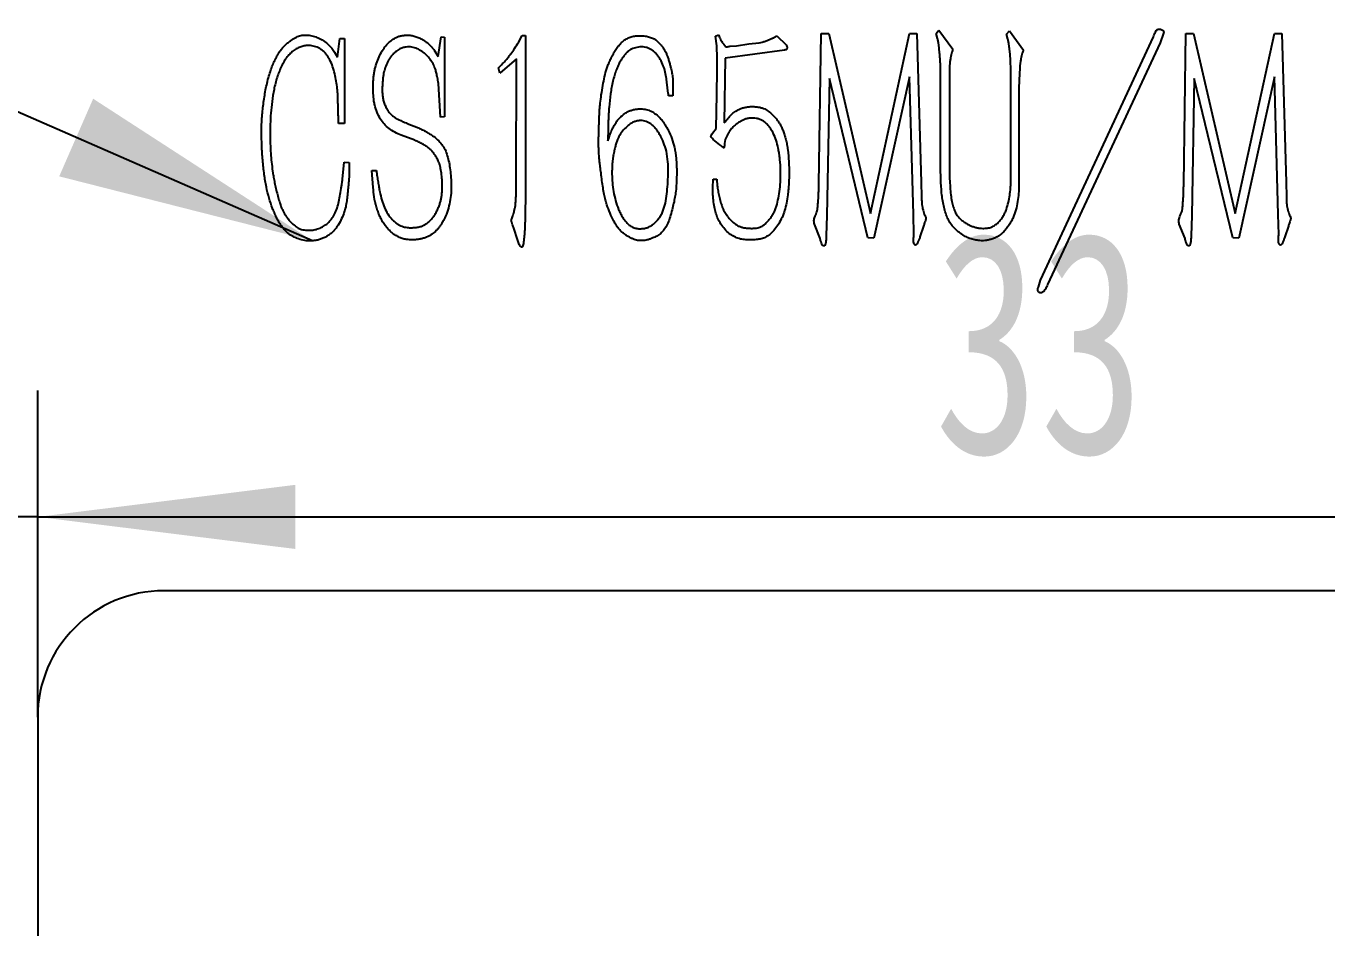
# Model space of a CAD drawing. Header units: millimetres. Extents: x 0 to 210, y 0 to 297.
# Drawn here: x 87.6 to 108.19, y 174.99 to 189.27 of the extents above; entities that cross this region are included whole.
import ezdxf

# ---------------------------------------------------------------- set-up
doc = ezdxf.new("R2010")
doc.units = ezdxf.units.MM
doc.layers.add('根据设置的颜色创建', color=7, linetype='Continuous', lineweight=25)
doc.styles.add('SLDTEXTSTYLE5', font='TXT', dxfattribs={"width": 0.7})
doc.dimstyles.new('SLDDIMSTYLE0', dxfattribs={"dimtxt": 3.5, "dimasz": 4.08, "dimexe": 0, "dimexo": 0.0625, "dimgap": 0.875, "dimtad": 2, "dimrnd": 1e-09, "dimzin": 12, "dimdsep": 46, "dimtxsty": 'SLDTEXTSTYLE5', "dimsah": 1, "dimcen": 0.09, "dimadec": 0, "dimazin": 3, "dimtfac": 1, "dimtofl": 0, "dimtmove": 0, "dimatfit": 3, "dimfxl": 0, "dimfrac": 2, "dimtolj": 1, "dimtzin": 12, "dimarcsym": 0})
doc.dimstyles.new('SLDDIMSTYLE1', dxfattribs={"dimtxt": 3.5, "dimasz": 4.08, "dimexe": 0, "dimexo": 0.0625, "dimgap": 0.875, "dimtad": 2, "dimrnd": 1e-09, "dimzin": 12, "dimdsep": 46, "dimtxsty": 'SLDTEXTSTYLE5', "dimsah": 1, "dimcen": 0.09, "dimadec": 0, "dimazin": 3, "dimtfac": 1, "dimtmove": 0, "dimatfit": 0, "dimfxl": 0, "dimfrac": 2, "dimtolj": 1, "dimtzin": 12, "dimarcsym": 0})
doc.dimstyles.new('SLDDIMSTYLE4', dxfattribs={"dimtxt": 0.18, "dimasz": 4.08, "dimexe": 0, "dimexo": 0.0625, "dimgap": 0, "dimtad": 0, "dimtih": 1, "dimtoh": 1, "dimdec": 0, "dimrnd": 1e-09, "dimzin": 0, "dimdsep": 46, "dimtxsty": 'Standard', "dimsah": 1, "dimcen": 0.09, "dimadec": 0, "dimazin": 0, "dimtfac": 4.08, "dimtdec": 0, "dimtofl": 0, "dimtmove": 0, "dimatfit": 3, "dimfxl": 0, "dimfrac": 2, "dimtolj": 1, "dimtzin": 0, "dimarcsym": 0})

# ---------------------------------------------------------------- blocks, each defined once
blk = doc.blocks.new('_D_3')
at = {"layer": '根据设置的颜色创建'}
for p, q in [((87.785, 178.327), (87.785, 183.496)), ((120.785, 178.327), (120.785, 183.496)), ((87.785, 181.496), (120.785, 181.496))]:
    blk.add_line(p, q, dxfattribs=at)
for points in [[(87.785, 181.496), (91.865, 180.988), (91.865, 182.004)], [(120.785, 181.496), (116.705, 182.004), (116.705, 180.988)]]:
    blk.add_solid(points, dxfattribs=at)
at = {"layer": '根据设置的颜色创建', "insert": (101.977, 186.008), "char_height": 3.5, "attachment_point": 1, "style": 'SLDTEXTSTYLE5'}
blk.add_mtext('33', dxfattribs=at)
blk = doc.blocks.new('_D_4')
at = {"layer": '根据设置的颜色创建'}
for p, q in [((87.785, 178.327), (87.785, 183.496)), ((79.785, 181.496), (73.435, 181.496)), ((87.785, 181.496), (79.785, 181.496)), ((87.785, 181.496), (94.135, 181.496))]:
    blk.add_line(p, q, dxfattribs=at)
for points in [[(79.785, 181.496), (75.705, 182.004), (75.705, 180.988)], [(87.785, 181.496), (91.865, 180.988), (91.865, 182.004)]]:
    blk.add_solid(points, dxfattribs=at)
at = {"layer": '根据设置的颜色创建', "insert": (84.49, 186.008), "char_height": 3.5, "attachment_point": 1, "style": 'SLDTEXTSTYLE5'}
blk.add_mtext('8', dxfattribs=at)

msp = doc.modelspace()

# ---------------------------------------------------------------- linework, layer by layer
at = {"color": 7, "linetype": 'Continuous', "lineweight": 25}
for p, q in [((92.5304571, 188.7737475), (92.5662551, 189.0705726)), ((92.5662551, 189.0705726), (92.6415801, 189.0705726)), ((92.6415801, 189.0705726), (92.6415801, 187.7266561)), ((94.1227222, 188.7886634), (94.173436, 189.0959295)), ((94.173436, 189.0959295), (94.2234041, 189.090709)), ((94.2234041, 189.090709), (94.2234041, 187.8325585)), ((95.3935511, 189.0101635), (95.4539602, 189.1212864)), ((95.4539602, 189.1212864), (95.5091488, 189.1212864)), ((95.5091488, 189.1212864), (95.5039282, 186.4476235)), ((98.5124516, 189.1108453), (98.5631654, 189.1309817)), ((98.532588, 188.9549749), (98.5124516, 189.1108453)), ((99.3029907, 189.0302998), (99.3783156, 189.0608773)), ((99.4387247, 189.0854884), (99.484218, 189.1160659)), ((99.484218, 189.1160659), (99.6303932, 188.9698907)), ((100.1502099, 186.7653307), (100.1852621, 189.1511181)), ((100.1852621, 189.1511181), (100.3060804, 189.1511181)), ((100.3060804, 189.1511181), (100.9653602, 186.3021942)), ((100.9653602, 186.3021942), (101.585113, 189.1511181)), ((101.585113, 189.1511181), (101.7007107, 189.1511181)), ((101.7007107, 189.1511181), (101.7708151, 186.7899419)), ((102.0087226, 189.1511181), (102.0489954, 189.2018319)), ((102.028859, 189.0705726), (102.0087226, 189.1511181)), ((102.0489954, 189.2018319), (102.2704955, 188.9042611)), ((103.1214437, 189.1414228), (103.166937, 189.1913908)), ((103.1415801, 189.0608773), (103.1214437, 189.1414228)), ((103.166937, 189.1913908), (103.3884371, 188.8893452)), ((103.6599052, 185.2446617), (105.4468219, 189.0959295)), ((105.6026924, 189.1563386), (105.5527243, 189.0049429)), ((105.9256201, 186.7653307), (105.9606723, 189.1511181)), ((105.9606723, 189.1511181), (106.0814906, 189.1511181)), ((106.0814906, 189.1511181), (106.7407703, 186.3021942)), ((106.7407703, 186.3021942), (107.3605232, 189.1511181)), ((107.3605232, 189.1511181), (107.4761209, 189.1511181)), ((107.4761209, 189.1511181), (107.5462253, 186.7899419)), ((92.4857096, 188.854293), (92.5304571, 188.7737475)), ((94.0623131, 188.8841247), (94.1227222, 188.7886634)), ((98.6481856, 188.9803318), (98.6787631, 188.9400591)), ((99.6050363, 188.8893452), (98.668322, 188.7588317)), ((98.7391722, 188.9497544), (98.8450746, 188.9549749)), ((98.8450746, 188.9549749), (99.0412178, 188.9848066)), ((99.0412178, 188.9848066), (99.2075294, 189.0049429)), ((105.5527243, 189.0049429), (103.7702824, 185.1745572)), ((95.3629736, 188.7483906), (95.1012008, 188.52167)), ((95.3584989, 186.775026), (95.3629736, 188.7483906)), ((98.668322, 188.7588317), (98.6534062, 187.7363514)), ((95.1012008, 188.52167), (95.0810644, 188.607436)), ((98.532588, 188.1845722), (98.5378085, 188.5723838)), ((100.3165215, 188.4366497), (100.2762487, 186.2619214)), ((100.9250874, 185.9143825), (100.3165215, 188.4366497)), ((101.585113, 188.4664814), (101.0212945, 185.909162)), ((101.6455221, 186.2865325), (101.585113, 188.4664814)), ((102.0743523, 187.1277855), (102.0743523, 188.557468)), ((102.2153069, 188.4918383), (102.2153069, 187.1173444)), ((103.1870734, 187.2530785), (103.1870734, 188.5470269)), ((103.328028, 188.52167), (103.3175869, 188.285254)), ((106.0919317, 188.4366497), (106.0516589, 186.2619214)), ((106.7004976, 185.9143825), (106.0919317, 188.4366497)), ((107.3605232, 188.4664814), (106.7967047, 185.909162)), ((107.4209323, 186.2865325), (107.3605232, 188.4664814)), ((94.1629949, 187.827338), (94.1279427, 188.360579)), ((97.8412391, 188.3255268), (97.8412391, 188.1644358)), ((103.3175869, 188.285254), (103.3175869, 187.0875127)), ((97.8412391, 188.1644358), (97.7711347, 188.1644358)), ((98.5228927, 187.6461106), (98.532588, 188.1845722)), ((94.2234041, 187.8325585), (94.1629949, 187.827338)), ((92.6415801, 187.7266561), (92.5461187, 187.7266561)), ((93.6349745, 187.7266561), (93.8109813, 187.6558059)), ((96.8142841, 187.6461106), (96.8098093, 187.4499674)), ((98.4669583, 187.5707857), (98.5228927, 187.6461106)), ((93.7557927, 187.4596627), (93.5387674, 187.5402082)), ((98.5833018, 187.3895583), (98.4773994, 187.4745786)), ((98.668322, 187.4745786), (98.6586267, 187.4096947)), ((98.70412, 187.5454288), (98.668322, 187.4745786)), ((92.6110026, 186.8458762), (92.6363595, 187.1121238)), ((92.6363595, 187.1121238), (92.716905, 187.1076491)), ((93.0756308, 186.9816103), (93.146481, 186.9816103)), ((93.0957672, 186.7146169), (93.0756308, 186.9816103)), ((98.4721788, 186.7049216), (98.4773994, 186.8458762)), ((98.4773994, 186.8458762), (98.532588, 186.8458762)), ((101.7708151, 186.7899419), (101.7760356, 186.5684418)), ((107.5462253, 186.7899419), (107.5514458, 186.5684418)), ((100.2762487, 186.2619214), (100.2658076, 185.9494347)), ((101.6552174, 185.9695711), (101.6455221, 186.2865325)), ((106.0516589, 186.2619214), (106.0412178, 185.9494347)), ((107.4306276, 185.9695711), (107.4209323, 186.2865325)), ((95.3786353, 185.8890256), (95.3227009, 186.070253)), ((100.1703463, 185.9039414), (100.0793597, 186.1306621)), ((101.8066131, 186.1008304), (101.7506787, 185.9292984)), ((105.9457565, 185.9039414), (105.8547699, 186.1306621)), ((107.5820233, 186.1008304), (107.5260889, 185.9292984)), ((95.4032464, 185.8233959), (95.3786353, 185.8890256)), ((101.0212945, 185.909162), (100.9250874, 185.9143825)), ((106.7967047, 185.909162), (106.7004976, 185.9143825)), ((103.6241072, 185.1342845), (103.6599052, 185.2446617)), ((118.7850386, 180.3270031), (89.7850386, 180.3270031)), ((87.7850386, 178.3270031), (87.7850386, 170.3270031))]:
    msp.add_line(p, q, dxfattribs=at)
msp.add_arc((89.7850386, 178.3270031), 2, 90, 180, dxfattribs=at)
for points, knots in [([(91.3580727, 188.0339223), (91.368151, 188.1084925), (91.3882083, 188.2568982), (91.4329638, 188.4369403), (91.4755653, 188.5724239), (91.5086672, 188.6627678), (91.5438165, 188.7413699), (91.5798516, 188.809892), (91.6185414, 188.869571), (91.6592191, 188.9231729), (91.7046415, 188.9692222), (91.7508677, 189.0100842), (91.7972864, 189.0434286), (91.839949, 189.071094), (91.8775243, 189.0934439), (91.9241795, 189.1129496), (91.9856134, 189.1279677), (92.0361494, 189.1265239), (92.0628458, 189.1257612)], [0, 0, 0, 0, 0.1591662222, 0.3167637838, 0.3918100117, 0.4597328319, 0.5202593353, 0.5739254547, 0.6233992555, 0.6706522276, 0.7160467241, 0.7600477533, 0.801089923, 0.8368441164, 0.8677119005, 0.8934120258, 0.943693355, 1, 1, 1, 1]), ([(92.0628458, 189.1257612), (92.0901446, 189.1210865), (92.1460952, 189.1115056), (92.2279141, 189.0814894), (92.3087166, 189.040046), (92.3786567, 188.9815384), (92.4405192, 188.9210895), (92.4714089, 188.8754312), (92.4857096, 188.854293)], [0, 0, 0, 0, 0.1598563205, 0.3276351841, 0.5019209317, 0.6819806401, 0.8527688193, 1, 1, 1, 1]), ([(93.0957672, 188.3203062), (93.0959797, 188.3454237), (93.0963906, 188.3939779), (93.1016124, 188.4642201), (93.1104852, 188.5289579), (93.1263832, 188.6079914), (93.1548319, 188.7008058), (93.1990242, 188.8047101), (93.250235, 188.8975189), (93.3091079, 188.9753459), (93.3763223, 189.0361957), (93.4375166, 189.0783206), (93.4931065, 189.1033397), (93.5407739, 189.1168672), (93.5937557, 189.1237552), (93.6307313, 189.1250765), (93.6498903, 189.1257612)], [0, 0, 0, 0, 0.0693688883, 0.134096107, 0.1944034084, 0.2497530309, 0.3566336809, 0.461858097, 0.5611715148, 0.6488013735, 0.7299611586, 0.8107132201, 0.8528256108, 0.8978179605, 0.9470538776, 1, 1, 1, 1]), ([(93.6498903, 189.1257612), (93.6713645, 189.1233183), (93.7140737, 189.1184598), (93.776718, 189.1014816), (93.8373191, 189.0771039), (93.893915, 189.0440106), (93.9459657, 189.0071621), (93.9928002, 188.9689151), (94.0310789, 188.9275325), (94.0521441, 188.898257), (94.0623131, 188.8841247)], [0, 0, 0, 0, 0.1312445069, 0.2610274383, 0.3932258326, 0.5272690446, 0.6585222544, 0.7808288275, 0.8941980913, 1, 1, 1, 1]), ([(96.6688547, 187.666247), (96.6697521, 187.7017999), (96.6714405, 187.7686914), (96.6752617, 187.8626615), (96.6792088, 187.9437751), (96.6876545, 188.0368269), (96.7015691, 188.150842), (96.72351, 188.2903646), (96.7492523, 188.4303296), (96.7773154, 188.5428767), (96.8043195, 188.6290158), (96.8297015, 188.6949068), (96.861603, 188.7623783), (96.8962599, 188.8318241), (96.9358369, 188.8977973), (96.9794186, 188.9571199), (97.0264596, 189.0072059), (97.0768142, 189.0496055), (97.1336529, 189.081638), (97.1970838, 189.1042738), (97.2680318, 189.116001), (97.3174061, 189.1160437), (97.3430503, 189.1160659)], [0, 0, 0, 0, 0.06058142616, 0.11398198934, 0.16021126493, 0.19889663796, 0.27311699125, 0.35583026258, 0.43946635995, 0.51547141251, 0.55323962334, 0.59319071232, 0.63563395815, 0.68033073575, 0.72535930098, 0.7665219732, 0.80546838565, 0.84217710333, 0.87821030908, 0.91598326794, 0.95636299062, 1, 1, 1, 1]), ([(97.3430503, 189.1160659), (97.3690415, 189.1139142), (97.4181577, 189.1098482), (97.4858576, 189.0914138), (97.5440117, 189.0669356), (97.5900497, 189.0322371), (97.6261791, 188.9939738), (97.6595646, 188.9592182), (97.6858252, 188.924), (97.7086656, 188.8894539), (97.7275545, 188.8510979), (97.7464748, 188.8077232), (97.7639757, 188.7566783), (97.7809884, 188.7008546), (97.7968691, 188.6446461), (97.8103945, 188.592449), (97.8208654, 188.5464381), (97.8314636, 188.4909359), (97.8402482, 188.4180305), (97.8408899, 188.3581264), (97.8412391, 188.3255268)], [0, 0, 0, 0, 0.0754470427, 0.1425739619, 0.2025760302, 0.2572045905, 0.3081637136, 0.3550903982, 0.3967461697, 0.435327308, 0.4749707547, 0.5204872654, 0.5724555781, 0.6312686764, 0.6896741454, 0.7417622469, 0.7875688014, 0.8264382881, 0.905548121, 1, 1, 1, 1]), ([(98.5631654, 189.1309817), (98.570552, 189.1123273), (98.5829713, 189.080963), (98.600411, 189.0390749), (98.6223972, 189.0075855), (98.6392271, 188.9897993), (98.6481856, 188.9803318)], [0, 0, 0, 0, 0.34482037, 0.5797578424, 0.7763067281, 1, 1, 1, 1]), ([(99.3783156, 189.0608773), (99.3860662, 189.0637536), (99.3996645, 189.0687999), (99.4170137, 189.0767354), (99.4295067, 189.0818091), (99.4362381, 189.0844959), (99.4387247, 189.0854884)], [0, 0, 0, 0, 0.3800052952, 0.666709348, 0.8768774777, 1, 1, 1, 1]), ([(102.0743523, 188.557468), (102.0742751, 188.5957642), (102.0741296, 188.6679362), (102.0675274, 188.7708755), (102.0591758, 188.8640813), (102.0513625, 188.9364427), (102.0438758, 188.9887615), (102.0400608, 189.0215128), (102.0346682, 189.0480872), (102.0306538, 189.0636256), (102.028859, 189.0705726)], [0, 0, 0, 0, 0.2225947378, 0.4194951099, 0.5994159073, 0.7666838434, 0.8425172659, 0.9066989348, 0.9582861715, 1, 1, 1, 1]), ([(103.1870734, 188.5470269), (103.1867784, 188.585812), (103.1862355, 188.6571876), (103.1825677, 188.7579274), (103.1760298, 188.8493147), (103.1663668, 188.9215136), (103.1581948, 188.9758456), (103.1536091, 189.0103602), (103.147436, 189.0378517), (103.1433484, 189.0539243), (103.1415801, 189.0608773)], [0, 0, 0, 0, 0.2250534744, 0.4141627535, 0.5848759096, 0.7564644613, 0.8366386159, 0.9037589927, 0.9583660194, 1, 1, 1, 1]), ([(105.4468219, 189.0959295), (105.4515483, 189.1104316), (105.4600683, 189.1365739), (105.4747065, 189.170545), (105.489436, 189.1951462), (105.5048309, 189.2120864), (105.522462, 189.2196855), (105.5408949, 189.2223249), (105.5604529, 189.217952), (105.5796527, 189.2090085), (105.5962651, 189.1986194), (105.6085481, 189.1858293), (105.6100434, 189.1696751), (105.6052041, 189.1608954), (105.6026924, 189.1563386)], [0, 0, 0, 0, 0.1661828974, 0.2995710909, 0.4017865336, 0.478400247, 0.5438590324, 0.6066869488, 0.6784036869, 0.758436603, 0.8365675669, 0.8924089266, 0.9441586403, 1, 1, 1, 1]), ([(92.1031185, 188.9601954), (92.080693, 188.9607937), (92.0359362, 188.9619877), (91.9693943, 188.9485317), (91.9052933, 188.9234176), (91.843794, 188.8870271), (91.785209, 188.840261), (91.7332497, 188.780434), (91.6838424, 188.7117522), (91.6428655, 188.6313289), (91.6065538, 188.5448958), (91.5727762, 188.4549679), (91.5465784, 188.3612418), (91.5182406, 188.2338983), (91.4930441, 188.0759221), (91.4749412, 187.8920288), (91.4654789, 187.7203063), (91.4621489, 187.5600964), (91.4654381, 187.4061279), (91.4709031, 187.3045254), (91.4736704, 187.2530785)], [0, 0, 0, 0, 0.0335052874, 0.0668696563, 0.1008125638, 0.1361829504, 0.1735072677, 0.2125216102, 0.2544547836, 0.299914481, 0.3472790994, 0.3948582728, 0.4436396965, 0.4928594676, 0.5901663112, 0.6829541828, 0.7694535162, 0.8476418746, 0.9228527305, 1, 1, 1, 1]), ([(92.5461187, 187.7266561), (92.5459881, 187.751021), (92.5457149, 187.8019973), (92.5427985, 187.8835126), (92.5409369, 187.9765053), (92.5377686, 188.0814086), (92.5347913, 188.1937288), (92.5238013, 188.3087399), (92.5070002, 188.4249765), (92.4813605, 188.5415693), (92.4476438, 188.6540027), (92.4078061, 188.7395791), (92.3706094, 188.7996663), (92.3401393, 188.8387275), (92.3061758, 188.8720094), (92.2575732, 188.9082208), (92.1911927, 188.9447029), (92.1324504, 188.9550359), (92.1031185, 188.9601954)], [0, 0, 0, 0, 0.051404571, 0.1075491026, 0.1720829124, 0.2476413613, 0.3290011648, 0.4090640091, 0.4912531007, 0.5766466669, 0.6607531415, 0.738417696, 0.7749455302, 0.8096781749, 0.8426889313, 0.8748939629, 0.9375305439, 1, 1, 1, 1]), ([(93.6648061, 188.9400591), (93.6478429, 188.939332), (93.6130153, 188.9378391), (93.5692971, 188.9275571), (93.5320387, 188.9139207), (93.5012258, 188.896377), (93.4673343, 188.8728805), (93.4319301, 188.8437118), (93.3963307, 188.8103818), (93.3647573, 188.7716474), (93.3370402, 188.7292315), (93.3073185, 188.6680914), (93.2777223, 188.5901647), (93.2581572, 188.5094533), (93.2496052, 188.4419832), (93.2443522, 188.3850196), (93.240979, 188.3210855), (93.2380196, 188.2519546), (93.2405629, 188.1807329), (93.2508254, 188.1110846), (93.2693018, 188.0448188), (93.2879025, 188.003639), (93.2971309, 187.9832084)], [0, 0, 0, 0, 0.0432019053, 0.0886985722, 0.1137642988, 0.144104968, 0.1787282337, 0.2188063594, 0.2609308112, 0.3027923561, 0.3458499831, 0.3897707408, 0.4757950391, 0.5578618082, 0.6006950779, 0.6490533854, 0.703636001, 0.7638591097, 0.8253716705, 0.8849614867, 0.9429256954, 1, 1, 1, 1]), ([(94.1279427, 188.360579), (94.1233276, 188.3902312), (94.1147964, 188.4450442), (94.0980735, 188.5192733), (94.0825629, 188.5800176), (94.0585285, 188.6415765), (94.0228628, 188.7072987), (93.9703274, 188.7777424), (93.9072944, 188.8411979), (93.8325446, 188.8911143), (93.7515265, 188.9292646), (93.6932779, 188.9365151), (93.6648061, 188.9400591)], [0, 0, 0, 0, 0.1116474761, 0.2063838624, 0.2831507158, 0.3446633667, 0.4518832044, 0.5603216916, 0.6708904972, 0.782779241, 0.8938231816, 1, 1, 1, 1]), ([(95.0810644, 188.607436), (95.1023428, 188.6294231), (95.1422302, 188.6706389), (95.1955373, 188.7299822), (95.2393805, 188.7814828), (95.2850462, 188.8416893), (95.3361741, 188.9166161), (95.3739305, 188.978174), (95.3935511, 189.0101635)], [0, 0, 0, 0, 0.1795309137, 0.3365381032, 0.4680308961, 0.5762760266, 0.7798061165, 1, 1, 1, 1]), ([(97.7711347, 188.1644358), (97.7663431, 188.1944758), (97.7568628, 188.2539117), (97.748131, 188.3447353), (97.7374822, 188.4391097), (97.7192495, 188.5389661), (97.6905626, 188.6427828), (97.6502121, 188.7253157), (97.6120404, 188.7871575), (97.5794987, 188.8285129), (97.5421652, 188.8631543), (97.5022619, 188.8923174), (97.4592914, 188.9148645), (97.4142407, 188.9311341), (97.3664294, 188.9384129), (97.3177659, 188.9379544), (97.2703843, 188.9324361), (97.226373, 188.9209606), (97.1866887, 188.9054261), (97.1498516, 188.884856), (97.1160503, 188.8551103), (97.0807934, 188.8178338), (97.0454251, 188.7692433), (97.0084047, 188.7118509), (96.9725251, 188.6448156), (96.9408698, 188.5685073), (96.912602, 188.4839922), (96.8797736, 188.3590943), (96.849333, 188.1913911), (96.8310767, 188.019812), (96.8224448, 187.8850559), (96.8181608, 187.7947902), (96.8146482, 187.7164908), (96.8143986, 187.6682389), (96.8142841, 187.6461106)], [0, 0, 0, 0, 0.0366443306, 0.0725027817, 0.109917687, 0.1510444103, 0.1947427008, 0.2392255322, 0.2611663745, 0.2822649457, 0.3023972495, 0.3223504766, 0.3416452708, 0.3606872838, 0.3797951537, 0.3995654131, 0.4191830393, 0.4371285226, 0.454205465, 0.4704420364, 0.4876628698, 0.5082185937, 0.5321825445, 0.5599357586, 0.5904897958, 0.6236478967, 0.6593596612, 0.6977966449, 0.7791666314, 0.8644461895, 0.9055729128, 0.941862922, 0.973338422, 1, 1, 1, 1]), ([(98.5378085, 188.5723838), (98.5378091, 188.5868024), (98.5378103, 188.6178771), (98.5377994, 188.6675964), (98.5378489, 188.7235317), (98.5376429, 188.7826939), (98.5383562, 188.8396438), (98.5363322, 188.8880991), (98.5354119, 188.9254445), (98.5334195, 188.9462794), (98.532588, 188.9549749)], [0, 0, 0, 0, 0.1130164931, 0.2435700282, 0.3897120451, 0.5514425438, 0.7073273618, 0.8359913704, 0.9315503214, 1, 1, 1, 1]), ([(98.6787631, 188.9400591), (98.6904896, 188.9412956), (98.7108074, 188.9434382), (98.7307427, 188.9478773), (98.7391722, 188.9497544)], [0, 0, 0, 0, 0.577156903, 1, 1, 1, 1]), ([(99.2075294, 189.0049429), (99.223066, 189.0074547), (99.2557186, 189.0127337), (99.2867333, 189.0242586), (99.3029907, 189.0302998)], [0, 0, 0, 0, 0.4758157777, 1, 1, 1, 1]), ([(99.6303932, 188.9698907), (99.6358711, 188.9625728), (99.6454614, 188.9497615), (99.6490124, 188.9278202), (99.6443297, 188.9118766), (99.6389882, 188.8978448), (99.6238976, 188.8893915), (99.6121004, 188.8893626), (99.6050363, 188.8893452)], [0, 0, 0, 0, 0.2421407192, 0.42391408, 0.5676763954, 0.686808027, 0.812462253, 1, 1, 1, 1]), ([(102.2704955, 188.9042611), (102.266162, 188.8873193), (102.2581812, 188.8561187), (102.2443, 188.8106886), (102.2342972, 188.7612343), (102.2255261, 188.7133092), (102.2198187, 188.6639701), (102.2170957, 188.6151778), (102.2158823, 188.5567287), (102.2155075, 188.5144611), (102.2153069, 188.4918383)], [0, 0, 0, 0, 0.1254680343, 0.231067631, 0.3405719673, 0.4871926401, 0.5805596671, 0.6967185387, 0.8376748318, 1, 1, 1, 1]), ([(103.3884371, 188.8893452), (103.3823262, 188.8724944), (103.3711749, 188.841744), (103.3567216, 188.7951621), (103.346784, 188.7428592), (103.3365263, 188.6793284), (103.3289869, 188.6033737), (103.328355, 188.5495312), (103.328028, 188.52167)], [0, 0, 0, 0, 0.1434949242, 0.2618573294, 0.3898632657, 0.5691435947, 0.777049407, 1, 1, 1, 1]), ([(93.5387674, 187.5402082), (93.5049964, 187.5549708), (93.4380763, 187.584224), (93.346736, 187.6433883), (93.2671452, 187.7150098), (93.2030529, 187.8019479), (93.1538353, 187.9031711), (93.1237662, 187.9980042), (93.1070181, 188.0832045), (93.0995665, 188.1558276), (93.0946713, 188.2357175), (93.0953902, 188.2912123), (93.0957672, 188.3203062)], [0, 0, 0, 0, 0.1141640751, 0.2262259852, 0.3359181592, 0.4444772656, 0.558953336, 0.6835542724, 0.7519006772, 0.8279340868, 0.9097919025, 1, 1, 1, 1]), ([(92.1329502, 185.8688892), (92.1007854, 185.8674803), (92.0352704, 185.8646104), (91.9386257, 185.8866468), (91.8482277, 185.921562), (91.7793957, 185.9617176), (91.7302953, 186.0015495), (91.6952843, 186.0381913), (91.6599015, 186.079931), (91.6260228, 186.1286661), (91.5921395, 186.1831612), (91.5605736, 186.2442441), (91.5299941, 186.3110488), (91.4890564, 186.4096585), (91.4449182, 186.5462013), (91.4097093, 186.6919187), (91.3860296, 186.8179348), (91.3717766, 186.9208269), (91.3580522, 187.0296693), (91.343524, 187.1812555), (91.3315514, 187.3697253), (91.325431, 187.5924007), (91.3318805, 187.813038), (91.3492402, 187.9594359), (91.3580727, 188.0339223)], [0, 0, 0, 0, 0.03767633743, 0.07674100543, 0.11530349222, 0.15131756018, 0.16979165818, 0.18941222882, 0.21076493, 0.2340221523, 0.25906829094, 0.28611070009, 0.31473005355, 0.3453745792, 0.41150384243, 0.48304954351, 0.52137238538, 0.56209838696, 0.60506267264, 0.65025348109, 0.7409817499, 0.82687308675, 0.91191406256, 1, 1, 1, 1]), ([(93.2971309, 187.9832084), (93.3075794, 187.9642628), (93.3279555, 187.9273159), (93.3660636, 187.8781267), (93.4108179, 187.83826), (93.4736805, 187.7976427), (93.5490855, 187.7613414), (93.6085221, 187.7373386), (93.6349745, 187.7266561)], [0, 0, 0, 0, 0.1487164393, 0.2900198034, 0.4256619589, 0.558954778, 0.8037113353, 1, 1, 1, 1]), ([(96.8098093, 187.4499674), (96.8222588, 187.4850959), (96.8447613, 187.548591), (96.8793114, 187.6361942), (96.9184332, 187.7104778), (96.9640393, 187.7791674), (97.0230569, 187.8425645), (97.0833466, 187.888883), (97.1400372, 187.9208986), (97.1903804, 187.9392469), (97.2470633, 187.9519215), (97.2870518, 187.9558131), (97.3079981, 187.9578515)], [0, 0, 0, 0, 0.14637102039, 0.26456751966, 0.36936675062, 0.47550324458, 0.5874045908, 0.70787304065, 0.77253828726, 0.84234834393, 0.91742039625, 1, 1, 1, 1]), ([(97.3079981, 187.9578515), (97.3382594, 187.9566944), (97.3958079, 187.9544938), (97.4786569, 187.929725), (97.5561082, 187.8862616), (97.6157686, 187.8331177), (97.6639305, 187.7806709), (97.6994046, 187.7326448), (97.734021, 187.6783204), (97.7785164, 187.5969185), (97.826497, 187.4859044), (97.8611658, 187.3672788), (97.8791744, 187.2667697), (97.890917, 187.1857542), (97.8971354, 187.0992909), (97.9007589, 186.9784129), (97.898983, 186.8275417), (97.8907558, 186.7076287), (97.8867324, 186.6489873)], [0, 0, 0, 0, 0.0568217948, 0.1080593749, 0.1610619649, 0.2227891074, 0.2575761585, 0.2950166431, 0.3350030982, 0.3787785545, 0.4695439828, 0.5621157701, 0.610673513, 0.6617033449, 0.716155201, 0.7737503774, 0.8893563997, 1, 1, 1, 1]), ([(98.6534062, 187.7363514), (98.672468, 187.7595289), (98.7076301, 187.8022828), (98.7598891, 187.8635213), (98.8206208, 187.9155442), (98.8829659, 187.9491346), (98.9414228, 187.9729619), (98.9932166, 187.9850912), (99.0504323, 187.9927204), (99.0904121, 187.9933305), (99.1113222, 187.9936495)], [0, 0, 0, 0, 0.16367972, 0.3019289019, 0.4385332365, 0.5969349756, 0.685799532, 0.782136193, 0.8860532393, 1, 1, 1, 1]), ([(99.1113222, 187.8124222), (99.0933871, 187.8118732), (99.0585229, 187.8108061), (99.0077454, 187.8017915), (98.9607059, 187.7860151), (98.9043889, 187.7583362), (98.842683, 187.7175014), (98.7827116, 187.6615657), (98.7357434, 187.6048963), (98.7142322, 187.5644447), (98.70412, 187.5454288)], [0, 0, 0, 0, 0.105043488, 0.2041948336, 0.3009305288, 0.3947486726, 0.5713029974, 0.7321074423, 0.8740657068, 1, 1, 1, 1]), ([(99.1113222, 187.9936495), (99.1320012, 187.9923095), (99.1710885, 187.9897767), (99.2255875, 187.9801443), (99.2729096, 187.9665808), (99.3269133, 187.9387837), (99.3900113, 187.890654), (99.4494931, 187.8318226), (99.4957906, 187.7748161), (99.5299243, 187.7258331), (99.558303, 187.6698002), (99.5853773, 187.6094821), (99.6094969, 187.5433094), (99.6294107, 187.4707037), (99.645692, 187.3917118), (99.6624201, 187.2753931), (99.6772082, 187.1179505), (99.6792809, 186.9886121), (99.6803612, 186.9212012)], [0, 0, 0, 0, 0.0461161681, 0.0871685569, 0.1230705918, 0.1552586232, 0.2218119836, 0.2989365773, 0.3410468203, 0.385273103, 0.4315849394, 0.4806604065, 0.5325029543, 0.5882487615, 0.6481864336, 0.7120005624, 0.8498952255, 1, 1, 1, 1]), ([(99.5446272, 187.0017467), (99.5429543, 187.033841), (99.5397591, 187.0951406), (99.5302256, 187.1825945), (99.5204564, 187.2613321), (99.5035806, 187.3533963), (99.4762075, 187.4586884), (99.4370168, 187.5563703), (99.3990915, 187.6268953), (99.3680104, 187.6736829), (99.3324713, 187.7136496), (99.2937349, 187.7474587), (99.2516872, 187.7744119), (99.2074024, 187.7949662), (99.1602325, 187.8079983), (99.127807, 187.8109311), (99.1113222, 187.8124222)], [0, 0, 0, 0, 0.0959597373, 0.1832818026, 0.2626646949, 0.3328564313, 0.4627020059, 0.5869239408, 0.6460593215, 0.7016586842, 0.754252071, 0.8053085037, 0.854735667, 0.9029090181, 0.9506397961, 1, 1, 1, 1]), ([(93.8109813, 187.6558059), (93.8326961, 187.6457914), (93.8745066, 187.6265092), (93.9334346, 187.5958338), (93.986786, 187.5654999), (94.0481718, 187.5244144), (94.1158116, 187.4704533), (94.1826472, 187.3960332), (94.2369575, 187.3116942), (94.2710242, 187.213356), (94.2978556, 187.1066756), (94.3159725, 186.9907826), (94.3279338, 186.864257), (94.3327416, 186.7288904), (94.3306123, 186.5890057), (94.3127309, 186.4976887), (94.3039496, 186.4528441)], [0, 0, 0, 0, 0.05023182464, 0.09671818095, 0.13953923384, 0.17908491482, 0.25184588468, 0.32063707025, 0.38845581572, 0.46101593583, 0.53803314789, 0.61951807769, 0.70713918032, 0.80487499936, 0.90417659601, 1, 1, 1, 1]), ([(97.3937642, 185.8741098), (97.3686381, 185.8720034), (97.3185425, 185.8678037), (97.2552722, 185.8792969), (97.204534, 185.8970097), (97.1634171, 185.9181778), (97.117723, 185.9438212), (97.0701126, 185.9773072), (97.0217391, 186.0162566), (96.9784534, 186.064377), (96.9385656, 186.1180969), (96.8925766, 186.1993849), (96.8442086, 186.3072423), (96.7993344, 186.4192281), (96.7704478, 186.5183173), (96.7508619, 186.6070681), (96.7323404, 186.7100841), (96.7163398, 186.8223754), (96.7022232, 186.9333279), (96.6904232, 187.0328141), (96.6804428, 187.1155379), (96.6713623, 187.203462), (96.6650277, 187.3012007), (96.6629801, 187.4164055), (96.6649407, 187.5377442), (96.6674995, 187.6217515), (96.6688547, 187.666247)], [0, 0, 0, 0, 0.0353424998, 0.0704646544, 0.0893749581, 0.1107980772, 0.135388309, 0.1630306982, 0.1925778133, 0.2225195102, 0.2537796182, 0.2865238921, 0.3536324173, 0.4199308306, 0.4560009181, 0.4986670151, 0.5477043329, 0.6031855759, 0.6581776758, 0.7050166418, 0.7440932433, 0.7753709456, 0.8293307017, 0.881788936, 0.9373879445, 1, 1, 1, 1]), ([(97.3132187, 187.7721494), (97.2959347, 187.7694754), (97.2611317, 187.7640911), (97.2109893, 187.7457189), (97.1629272, 187.7190304), (97.1046965, 187.672814), (97.0409476, 187.6081496), (96.9916639, 187.5335337), (96.9626442, 187.4678469), (96.941855, 187.4116563), (96.923459, 187.3467407), (96.9063696, 187.2744021), (96.8923482, 187.1947411), (96.8818514, 187.1088797), (96.8760993, 187.0169898), (96.8751714, 186.953775), (96.8746932, 186.9212012)], [0, 0, 0, 0, 0.0502509555, 0.1011852845, 0.1527641561, 0.2078764149, 0.3146668152, 0.4129267658, 0.4632133838, 0.5211793106, 0.5852759297, 0.6573186139, 0.7350946515, 0.8180058709, 0.9062209105, 1, 1, 1, 1]), ([(97.7360825, 187.2888764), (97.7224174, 187.3348165), (97.695265, 187.4260988), (97.6434408, 187.5322887), (97.5953569, 187.6081276), (97.5598144, 187.65759), (97.5201169, 187.6957092), (97.4806281, 187.7264477), (97.4393596, 187.7479131), (97.3984272, 187.7645835), (97.3557397, 187.7717885), (97.3274047, 187.772029), (97.3132187, 187.7721494)], [0, 0, 0, 0, 0.2076888393, 0.4126750173, 0.50961351335, 0.59739770473, 0.67594537193, 0.74755322395, 0.81365470569, 0.87714463981, 0.93849185509, 1, 1, 1, 1]), ([(94.1883519, 186.8056035), (94.1857409, 186.8424652), (94.1808677, 186.9112647), (94.1650651, 187.0059561), (94.1457747, 187.0854929), (94.1200333, 187.1508691), (94.08876, 187.2049194), (94.0558927, 187.2535018), (94.0188475, 187.296822), (93.9766384, 187.3345592), (93.9302664, 187.3695422), (93.8780538, 187.4020737), (93.8195734, 187.4329763), (93.7775744, 187.4505491), (93.7557927, 187.4596627)], [0, 0, 0, 0, 0.1315406211, 0.24551059812, 0.34149972684, 0.42255422605, 0.49470582279, 0.56346962349, 0.63126907606, 0.6970795999, 0.76472278565, 0.83792601386, 0.91594493428, 1, 1, 1, 1]), ([(98.4773994, 187.4745786), (98.4683224, 187.4828343), (98.4542322, 187.4956496), (98.438752, 187.5199226), (98.4502702, 187.5455637), (98.4605061, 187.561034), (98.4669583, 187.5707857)], [0, 0, 0, 0, 0.3257790938, 0.5057075932, 0.688422248, 1, 1, 1, 1]), ([(98.6586267, 187.4096947), (98.6580536, 187.4007826), (98.6570475, 187.385137), (98.6536554, 187.3642945), (98.6515957, 187.3514472), (98.6498517, 187.3398146), (98.638345, 187.3412268), (98.6271821, 187.3516876), (98.6072552, 187.3677599), (98.5921501, 187.381506), (98.5833018, 187.3895583)], [0, 0, 0, 0, 0.1771701693, 0.3110340715, 0.405371972, 0.4581939109, 0.4974290622, 0.59673547, 0.7637731076, 1, 1, 1, 1]), ([(91.4736704, 187.2530785), (91.4776941, 187.2070701), (91.4859275, 187.112927), (91.4996307, 186.9935002), (91.5154749, 186.8924051), (91.5311848, 186.8090974), (91.5507671, 186.7188756), (91.5727387, 186.6252063), (91.5974676, 186.535592), (91.6206867, 186.4561245), (91.6440914, 186.3912249), (91.6748872, 186.3242343), (91.7184589, 186.2539289), (91.775062, 186.1781529), (91.8385343, 186.1154583), (91.9065831, 186.0677354), (91.9825056, 186.0399965), (92.0355228, 186.0368318), (92.0628458, 186.0352008)], [0, 0, 0, 0, 0.0947204142, 0.1938185358, 0.2464595858, 0.3045583531, 0.3676588527, 0.4357983345, 0.5018456027, 0.5582991422, 0.6055618225, 0.6432013526, 0.7093056658, 0.774773795, 0.8367876527, 0.8915133154, 0.9440901298, 1, 1, 1, 1]), ([(97.3482709, 186.0605577), (97.3665685, 186.0622921), (97.4032427, 186.0657684), (97.4565, 186.0849138), (97.5077041, 186.1135556), (97.5557583, 186.1526762), (97.5994131, 186.1988886), (97.6382672, 186.2501069), (97.6696672, 186.30642), (97.702485, 186.3892284), (97.7327592, 186.5027417), (97.7494112, 186.6491253), (97.7596626, 186.8022661), (97.7675677, 186.9600762), (97.7657774, 187.123642), (97.7461491, 187.232862), (97.7360825, 187.2888764)], [0, 0, 0, 0, 0.0387458311, 0.0776590162, 0.1186216475, 0.1623940456, 0.2081433308, 0.2528409082, 0.2980429335, 0.3440363612, 0.4409819081, 0.5454734484, 0.6551350971, 0.7656657743, 0.8798196712, 1, 1, 1, 1]), ([(102.7440731, 186.0650324), (102.768073, 186.0651849), (102.8145396, 186.06548), (102.8802323, 186.083833), (102.9399395, 186.1118982), (102.9891669, 186.1551382), (103.0312624, 186.2037053), (103.0679109, 186.2549846), (103.0969431, 186.3087072), (103.1263692, 186.3826647), (103.1519667, 186.4770453), (103.1723445, 186.5892377), (103.1843716, 186.6959385), (103.1872407, 186.7740089), (103.1870443, 186.8277285), (103.1870843, 186.8637753), (103.1870696, 186.9080255), (103.1870746, 186.9607282), (103.1870729, 187.0218831), (103.1870735, 187.0914903), (103.1870733, 187.1695498), (103.1870733, 187.2242412), (103.1870734, 187.2530785)], [0, 0, 0, 0, 0.0507916422, 0.0983384819, 0.1437070306, 0.1898443856, 0.236268264, 0.280246389, 0.3235109359, 0.3657006832, 0.4491637143, 0.5308262131, 0.60790392, 0.6771699303, 0.6967193781, 0.7220808238, 0.753782631, 0.7907680727, 0.8340938758, 0.8837600404, 0.9387098395, 1, 1, 1, 1]), ([(92.716905, 187.1076491), (92.7170054, 187.0827884), (92.7171881, 187.0375404), (92.7160776, 186.9758956), (92.71586, 186.926899), (92.7138622, 186.8868972), (92.7125655, 186.8493213), (92.7093005, 186.8073131), (92.7048767, 186.7573372), (92.6969088, 186.6835778), (92.6888871, 186.5951755), (92.6776615, 186.4962122), (92.6609496, 186.399517), (92.6295907, 186.2985893), (92.5864203, 186.1926378), (92.5376589, 186.1080971), (92.4911777, 186.0455487), (92.4504978, 186.0038764), (92.405358, 185.9658575), (92.3550488, 185.9337298), (92.3019587, 185.9067173), (92.2466456, 185.8875531), (92.1905651, 185.8731583), (92.1521787, 185.870314), (92.1329502, 185.8688892)], [0, 0, 0, 0, 0.0492071766, 0.0895600618, 0.122040526, 0.1461721188, 0.1688288043, 0.1964550298, 0.2295557725, 0.2681387178, 0.3432969417, 0.4052471942, 0.4652799497, 0.5372032706, 0.6139664662, 0.6913595161, 0.7296432055, 0.7679237324, 0.8063557659, 0.8462105414, 0.8858215545, 0.9239531479, 0.9619065255, 1, 1, 1, 1]), ([(93.146481, 186.9816103), (93.1505565, 186.9500171), (93.1583972, 186.8892363), (93.172174, 186.801559), (93.1854531, 186.7207376), (93.2024275, 186.6241486), (93.2289822, 186.5150408), (93.2708165, 186.3964669), (93.3254457, 186.2924087), (93.3838108, 186.2193109), (93.4340028, 186.1684557), (93.4740167, 186.1392587), (93.5129951, 186.1140367), (93.5658222, 186.0924641), (93.6316448, 186.0752275), (93.6845855, 186.0753931), (93.7102994, 186.0754735)], [0, 0, 0, 0, 0.0810464952, 0.1559219847, 0.2258003932, 0.2894464686, 0.4054237617, 0.511071608, 0.6087032443, 0.7028467545, 0.7480221304, 0.7900216345, 0.8286416163, 0.8657668099, 0.9348013531, 1, 1, 1, 1]), ([(99.07627, 186.0650324), (99.0999506, 186.0651296), (99.1477324, 186.0653256), (99.2077735, 186.0795754), (99.2550448, 186.1020442), (99.2916827, 186.1283872), (99.3299542, 186.1618634), (99.3669114, 186.2043075), (99.4029281, 186.2515048), (99.4346767, 186.3032481), (99.4600602, 186.3589634), (99.4868215, 186.4391903), (99.5116848, 186.5478658), (99.5344803, 186.6877745), (99.5463514, 186.840704), (99.5452156, 186.9467911), (99.5446272, 187.0017467)], [0, 0, 0, 0, 0.0606707506, 0.1224190533, 0.1563811443, 0.1944362617, 0.2378346846, 0.2866379708, 0.3385773614, 0.3901193762, 0.4420822776, 0.4953528695, 0.6069355975, 0.7277811768, 0.8589841748, 1, 1, 1, 1]), ([(102.6732229, 185.8741098), (102.6479496, 185.877839), (102.5967345, 185.885396), (102.5212087, 185.9111055), (102.4461852, 185.9481825), (102.3728911, 185.9959595), (102.3040913, 186.0530936), (102.2463585, 186.121356), (102.1985693, 186.1972483), (102.1633123, 186.2821237), (102.1362543, 186.3733868), (102.1149617, 186.4704351), (102.0981956, 186.5729726), (102.0854163, 186.7176153), (102.076698, 186.9031881), (102.0751365, 187.0526988), (102.0743523, 187.1277855)], [0, 0, 0, 0, 0.04968100528, 0.10067576087, 0.15460293667, 0.21236004749, 0.27076920863, 0.32812703441, 0.38577238011, 0.44478070718, 0.50651778802, 0.57101907362, 0.63821276932, 0.70875712084, 0.85373319327, 1, 1, 1, 1]), ([(102.2153069, 187.1173444), (102.2155126, 187.064389), (102.2159047, 186.9634211), (102.2210187, 186.8189106), (102.2300053, 186.688842), (102.2411918, 186.5729923), (102.2572547, 186.4718476), (102.2813857, 186.3859851), (102.3096841, 186.3136283), (102.3486565, 186.2570197), (102.391709, 186.2114814), (102.4376274, 186.1724257), (102.4865903, 186.1386149), (102.5390101, 186.1120258), (102.5921092, 186.0914295), (102.6442764, 186.0764656), (102.694746, 186.0668471), (102.7278748, 186.0656283), (102.7440731, 186.0650324)], [0, 0, 0, 0, 0.1190544384, 0.2269962283, 0.3250362806, 0.4121286543, 0.4886695956, 0.5548486946, 0.6124604771, 0.6623764357, 0.7082484575, 0.7530490141, 0.7976959044, 0.8416908259, 0.8848686995, 0.9255584267, 0.9636017101, 1, 1, 1, 1]), ([(103.3175869, 187.0875127), (103.3175838, 187.056438), (103.317578, 186.9972719), (103.3176168, 186.9134949), (103.317495, 186.8394121), (103.3179913, 186.752876), (103.31439, 186.6474382), (103.3009732, 186.5198179), (103.2789979, 186.3904739), (103.2460074, 186.2861182), (103.2124331, 186.2059446), (103.18124, 186.1473853), (103.1421864, 186.0917105), (103.1004652, 186.036701), (103.0524733, 185.988304), (103.0012797, 185.9466797), (102.9458541, 185.9155551), (102.8884642, 185.8931588), (102.8310703, 185.8794934), (102.7759491, 185.8711804), (102.7233181, 185.8680956), (102.6896088, 185.8721426), (102.6732229, 185.8741098)], [0, 0, 0, 0, 0.0592198356, 0.112754567, 0.1596566767, 0.2003999236, 0.2776748884, 0.3605488114, 0.4448312671, 0.5272434933, 0.5684250879, 0.6103948668, 0.6533634998, 0.697906895, 0.7417929088, 0.7829308788, 0.8232421475, 0.8623925058, 0.8999660798, 0.9354094359, 0.9686029858, 1, 1, 1, 1]), ([(92.0628458, 186.0352008), (92.0883086, 186.0348573), (92.1401612, 186.0341578), (92.217392, 186.0537991), (92.2923623, 186.0851746), (92.3623897, 186.131502), (92.4241758, 186.1930059), (92.4767232, 186.2695353), (92.5183934, 186.360682), (92.5471875, 186.4648058), (92.5704182, 186.5771433), (92.5855192, 186.6730075), (92.596205, 186.745462), (92.6031191, 186.7889008), (92.6074548, 186.8212747), (92.609999, 186.8389168), (92.6110026, 186.8458762)], [0, 0, 0, 0, 0.0696066758, 0.1417474756, 0.216625863, 0.2919225254, 0.3705444623, 0.4543679666, 0.5453157661, 0.6441695474, 0.7501250757, 0.8600231817, 0.9103803395, 0.9510911657, 0.9807066362, 1, 1, 1, 1]), ([(93.7102994, 186.0754735), (93.7329964, 186.0762848), (93.7765351, 186.077841), (93.8387979, 186.0910562), (93.8955156, 186.1113084), (93.9454902, 186.1423929), (93.990308, 186.1799134), (94.030748, 186.2237974), (94.0678113, 186.2732253), (94.0987186, 186.3287157), (94.1260045, 186.3860754), (94.1484307, 186.4430858), (94.165066, 186.4987495), (94.1763442, 186.5536975), (94.1839937, 186.6105196), (94.1878919, 186.6710546), (94.1907348, 186.7367316), (94.189169, 186.7819859), (94.1883519, 186.8056035)], [0, 0, 0, 0, 0.069254091, 0.1328477775, 0.1936412874, 0.2522469293, 0.3115568031, 0.3717353788, 0.4341575746, 0.499808164, 0.5653664579, 0.6281203459, 0.6867456641, 0.7425953291, 0.7993006047, 0.8617366562, 0.9278424284, 1, 1, 1, 1]), ([(95.3227009, 186.070253), (95.3159676, 186.0873046), (95.3042385, 186.1170076), (95.2924065, 186.1560861), (95.2834304, 186.1810394), (95.2810446, 186.2012651), (95.2925369, 186.2202369), (95.3010007, 186.2494476), (95.3140241, 186.2867332), (95.3263227, 186.3307403), (95.3371853, 186.3782893), (95.3469705, 186.4296645), (95.3525161, 186.4875472), (95.3552364, 186.5428131), (95.3573241, 186.5960225), (95.3577034, 186.6472483), (95.3587496, 186.7079013), (95.3585862, 186.7516572), (95.3584989, 186.775026)], [0, 0, 0, 0, 0.0762724811, 0.132862725, 0.1695219286, 0.1871371135, 0.2149891664, 0.2578512575, 0.3144415014, 0.378948551, 0.4479515891, 0.5173412019, 0.5963898835, 0.6896293741, 0.7475926645, 0.8179394206, 0.9027664682, 1, 1, 1, 1]), ([(96.8746932, 186.9212012), (96.8762011, 186.8764031), (96.8792958, 186.7844628), (96.8981003, 186.6450218), (96.9307953, 186.5035525), (96.9698659, 186.3876282), (97.0086239, 186.2990248), (97.0434421, 186.2391867), (97.0811912, 186.1846632), (97.1243635, 186.1378436), (97.1718398, 186.098084), (97.2267029, 186.0730447), (97.2861003, 186.0582904), (97.327054, 186.0597839), (97.3482709, 186.0605577)], [0, 0, 0, 0, 0.124056225, 0.2546035711, 0.3888495497, 0.5255507472, 0.5927160765, 0.656237715, 0.7169718952, 0.775916588, 0.832247141, 0.887055714, 0.9414869355, 1, 1, 1, 1]), ([(98.532588, 186.8458762), (98.5348854, 186.817769), (98.5394287, 186.7621875), (98.5495846, 186.6788932), (98.5660977, 186.594359), (98.5862195, 186.508832), (98.6126855, 186.4281474), (98.6408728, 186.3536861), (98.681182, 186.2859193), (98.730175, 186.2181394), (98.7932465, 186.1555762), (98.8560894, 186.1122287), (98.9135755, 186.0874932), (98.9626969, 186.0739274), (99.0176526, 186.0669751), (99.0561165, 186.0657004), (99.07627, 186.0650324)], [0, 0, 0, 0, 0.0798752685, 0.1579520421, 0.2374945539, 0.3237356984, 0.4065695729, 0.477959426, 0.5486128317, 0.6291648774, 0.7143038626, 0.7990576544, 0.8435281479, 0.8910176809, 0.9428976671, 1, 1, 1, 1]), ([(99.6803612, 186.9212012), (99.6791551, 186.8911202), (99.676822, 186.8329313), (99.6728394, 186.7485783), (99.6659448, 186.6702643), (99.6553315, 186.5760908), (99.6388877, 186.4682123), (99.6100113, 186.3485664), (99.5702403, 186.2383185), (99.5171145, 186.1390416), (99.4570036, 186.0523276), (99.3926689, 185.9830283), (99.326266, 185.9326309), (99.25552, 185.9008841), (99.1782838, 185.8867022), (99.1247937, 185.8848095), (99.0964064, 185.8838051)], [0, 0, 0, 0, 0.0681069884, 0.1317463227, 0.1910135583, 0.2459148152, 0.3461398194, 0.4376639949, 0.5239589056, 0.6105008574, 0.6916349117, 0.7620502574, 0.82357712, 0.8789658878, 0.9357670485, 1, 1, 1, 1]), ([(93.7199947, 185.8838051), (93.6970858, 185.8839508), (93.6522459, 185.884236), (93.5866421, 185.8948469), (93.5247341, 185.9142675), (93.4670841, 185.9431433), (93.4131666, 185.9792094), (93.3630912, 186.0219918), (93.3167792, 186.0710392), (93.2730471, 186.1254028), (93.2347413, 186.1867889), (93.2001282, 186.2535522), (93.1705225, 186.3260361), (93.13733, 186.4283351), (93.1081627, 186.5582911), (93.09982, 186.6635046), (93.0957672, 186.7146169)], [0, 0, 0, 0, 0.059561601, 0.1165804557, 0.1722430726, 0.2278040499, 0.2837966555, 0.3407162927, 0.3988405768, 0.459170476, 0.5219990998, 0.586825174, 0.6547176575, 0.7255173081, 0.8666575478, 1, 1, 1, 1]), ([(97.8867324, 186.6489873), (97.8820324, 186.6186098), (97.8722846, 186.5556077), (97.8516298, 186.458421), (97.8262927, 186.3551899), (97.7971842, 186.2496997), (97.7634804, 186.1495367), (97.7188906, 186.0641789), (97.6649636, 185.9971672), (97.6026541, 185.9509683), (97.5411174, 185.9205252), (97.4860817, 185.8969576), (97.4381771, 185.8799495), (97.4075328, 185.8759202), (97.3937642, 185.8741098)], [0, 0, 0, 0, 0.0925180878, 0.1918804648, 0.2989685859, 0.4124549615, 0.5213400887, 0.6164254603, 0.700936669, 0.7778682285, 0.8478224864, 0.9071742265, 0.9582930089, 1, 1, 1, 1]), ([(99.0964064, 185.8838051), (99.062345, 185.8832163), (98.9991711, 185.8821244), (98.9083718, 185.8929812), (98.826005, 185.9227887), (98.7476708, 185.9683085), (98.6744732, 186.0324341), (98.6114334, 186.1109785), (98.5611306, 186.195884), (98.524694, 186.284484), (98.5023968, 186.3801389), (98.4833808, 186.4842887), (98.4706345, 186.5944993), (98.4716743, 186.6688465), (98.4721788, 186.7049216)], [0, 0, 0, 0, 0.0865264135, 0.160481316, 0.2307921602, 0.3074847991, 0.389415321, 0.4765114771, 0.5622971479, 0.6393504023, 0.7188495894, 0.8112651674, 0.908421211, 1, 1, 1, 1]), ([(100.0793597, 186.1306621), (100.0769035, 186.1420369), (100.0720794, 186.1643775), (100.0729792, 186.1997935), (100.0825078, 186.2372123), (100.0967154, 186.2761434), (100.1111707, 186.3117949), (100.1214399, 186.3379557), (100.1272713, 186.3578865), (100.1294909, 186.3780099), (100.1328859, 186.4042857), (100.1345219, 186.4351997), (100.1363821, 186.4660505), (100.1390644, 186.4925952), (100.1400897, 186.5125471), (100.1418838, 186.5264156), (100.1429799, 186.5383455), (100.1436268, 186.5525272), (100.1441558, 186.572931), (100.1461971, 186.5994888), (100.1461913, 186.6323487), (100.1484234, 186.6710926), (100.1484894, 186.7161202), (100.1496103, 186.7481801), (100.1502099, 186.7653307)], [0, 0, 0, 0, 0.0539992784, 0.1060563135, 0.1630091792, 0.2328720843, 0.2988048646, 0.3419857056, 0.3635916086, 0.3951589383, 0.4359012437, 0.4869070377, 0.5390667495, 0.5796939867, 0.6110060508, 0.6319518353, 0.6447262092, 0.6667308354, 0.6979787572, 0.7396783088, 0.7905790985, 0.8507635129, 0.9201653985, 1, 1, 1, 1]), ([(101.7760356, 186.5684418), (101.7762905, 186.5438289), (101.7767235, 186.5020201), (101.7801219, 186.445888), (101.7878423, 186.3991319), (101.7976794, 186.3546784), (101.8107071, 186.3124527), (101.82419, 186.2761795), (101.8379399, 186.2496384), (101.8452215, 186.2285998), (101.8417752, 186.2084715), (101.8358939, 186.1829156), (101.8221163, 186.1460954), (101.8122392, 186.117257), (101.8066131, 186.1008304)], [0, 0, 0, 0, 0.1527943528, 0.2595448364, 0.3485890333, 0.4466676172, 0.5418509341, 0.62294617, 0.6857774297, 0.7288175328, 0.7567635824, 0.8106604369, 0.892151083, 1, 1, 1, 1]), ([(105.8547699, 186.1306621), (105.8523137, 186.1420369), (105.8474896, 186.1643775), (105.8483893, 186.1997935), (105.857918, 186.2372123), (105.8721256, 186.2761434), (105.8865809, 186.3117949), (105.8968501, 186.3379557), (105.9026815, 186.3578865), (105.9049011, 186.3780099), (105.9082961, 186.4042857), (105.9099321, 186.4351997), (105.9117922, 186.4660505), (105.9144745, 186.4925952), (105.9154999, 186.5125471), (105.917294, 186.5264156), (105.9183901, 186.5383455), (105.919037, 186.5525272), (105.919566, 186.572931), (105.9216072, 186.5994888), (105.9216015, 186.6323487), (105.9238336, 186.6710926), (105.9238996, 186.7161202), (105.9250205, 186.7481801), (105.9256201, 186.7653307)], [0, 0, 0, 0, 0.0539992784, 0.1060563135, 0.1630091792, 0.2328720843, 0.2988048646, 0.3419857056, 0.3635916086, 0.3951589383, 0.4359012437, 0.4869070377, 0.5390667495, 0.5796939867, 0.6110060508, 0.6319518353, 0.6447262092, 0.6667308354, 0.6979787572, 0.7396783088, 0.7905790985, 0.8507635129, 0.9201653985, 1, 1, 1, 1]), ([(107.5514458, 186.5684418), (107.5517007, 186.5438289), (107.5521337, 186.5020201), (107.5555321, 186.445888), (107.5632525, 186.3991319), (107.5730896, 186.3546784), (107.5861173, 186.3124527), (107.5996002, 186.2761795), (107.6133501, 186.2496384), (107.6206317, 186.2285998), (107.6171854, 186.2084715), (107.6113041, 186.1829156), (107.5975265, 186.1460954), (107.5876493, 186.117257), (107.5820233, 186.1008304)], [0, 0, 0, 0, 0.1527943528, 0.2595448364, 0.3485890333, 0.4466676172, 0.5418509341, 0.62294617, 0.6857774297, 0.7288175328, 0.7567635824, 0.8106604369, 0.892151083, 1, 1, 1, 1]), ([(94.3039496, 186.4528441), (94.2929701, 186.4078707), (94.2717037, 186.3207599), (94.2256931, 186.2206763), (94.1853619, 186.1499035), (94.1554836, 186.1040377), (94.1256072, 186.0646223), (94.0865609, 186.0183657), (94.0263404, 185.9696048), (93.9560814, 185.9307761), (93.8914082, 185.9066356), (93.8377272, 185.8928342), (93.7800907, 185.8858388), (93.7403954, 185.8844955), (93.7199947, 185.8838051)], [0, 0, 0, 0, 0.1557018552, 0.3015850465, 0.3691284611, 0.4302399638, 0.4858683401, 0.5357562948, 0.6339045335, 0.7448960125, 0.8048070301, 0.8661706819, 0.9312209327, 1, 1, 1, 1]), ([(95.5039282, 186.4476235), (95.5033335, 186.4235112), (95.5021932, 186.3772786), (95.5021007, 186.3111317), (95.4999253, 186.2512418), (95.499752, 186.1975232), (95.4981344, 186.150046), (95.4962638, 186.1088004), (95.496086, 186.0737089), (95.4927773, 186.0187863), (95.4888345, 185.9432717), (95.4790565, 185.865493), (95.4712725, 185.8100725), (95.4633594, 185.7848441), (95.4533343, 185.7648825), (95.4433293, 185.7672104), (95.4390444, 185.7682074)], [0, 0, 0, 0, 0.1035990043, 0.1986395609, 0.2840905735, 0.360979878, 0.429352696, 0.4881207336, 0.5383188809, 0.580017961, 0.7244914899, 0.8621057041, 0.9195094817, 0.9600297953, 0.9828817993, 1, 1, 1, 1]), ([(100.2658076, 185.9494347), (100.2656853, 185.9267491), (100.2654665, 185.8861624), (100.2582349, 185.8395746), (100.2510988, 185.8106501), (100.2456131, 185.7976118), (100.2392528, 185.787953), (100.2334124, 185.7882216), (100.2307554, 185.7883437)], [0, 0, 0, 0, 0.3931127533, 0.7033178066, 0.8195720653, 0.9046184254, 0.9566089105, 1, 1, 1, 1]), ([(101.6604379, 185.8189212), (101.6572932, 185.8250231), (101.6492908, 185.8405504), (101.6492279, 185.8733214), (101.6492921, 185.9171427), (101.6530807, 185.9506654), (101.6552174, 185.9695711)], [0, 0, 0, 0, 0.133342639, 0.3393153256, 0.6273959275, 1, 1, 1, 1]), ([(106.0412178, 185.9494347), (106.0410955, 185.9267491), (106.0408767, 185.8861624), (106.0336451, 185.8395746), (106.026509, 185.8106501), (106.0210233, 185.7976118), (106.0146629, 185.787953), (106.0088225, 185.7882216), (106.0061656, 185.7883437)], [0, 0, 0, 0, 0.3931127533, 0.7033178066, 0.8195720653, 0.9046184254, 0.9566089105, 1, 1, 1, 1]), ([(107.4358481, 185.8189212), (107.4327034, 185.8250231), (107.424701, 185.8405504), (107.424638, 185.8733214), (107.4247023, 185.9171427), (107.4284909, 185.9506654), (107.4306276, 185.9695711)], [0, 0, 0, 0, 0.133342639, 0.3393153256, 0.6273959275, 1, 1, 1, 1]), ([(95.4390444, 185.7682074), (95.4380538, 185.7689571), (95.4338141, 185.7721663), (95.4237036, 185.7789589), (95.4116902, 185.797167), (95.4064315, 185.813502), (95.4032464, 185.8233959)], [0, 0, 0, 0, 0.0553162664, 0.2367671115, 0.537720138, 1, 1, 1, 1]), ([(100.2307554, 185.7883437), (100.2272564, 185.7889421), (100.2199323, 185.7901945), (100.2061681, 185.7963985), (100.1957284, 185.8197983), (100.1869722, 185.8454769), (100.1789516, 185.8705507), (100.1748038, 185.8865877), (100.1711868, 185.896842), (100.1705534, 185.9021924), (100.1703463, 185.9039414)], [0, 0, 0, 0, 0.0772893363, 0.1617833011, 0.3145606274, 0.6014239296, 0.7653349326, 0.8832316836, 0.9618295175, 1, 1, 1, 1]), ([(101.7506787, 185.9292984), (101.7445314, 185.9136106), (101.7336678, 185.8858874), (101.7187788, 185.8503007), (101.7083189, 185.8259351), (101.6984703, 185.8103166), (101.6879404, 185.8020799), (101.6752737, 185.7992272), (101.6655664, 185.8075409), (101.662309, 185.8147692), (101.6604379, 185.8189212)], [0, 0, 0, 0, 0.2821428196, 0.4986024191, 0.6457166636, 0.7265413786, 0.8039717882, 0.8669646368, 0.9235832686, 1, 1, 1, 1]), ([(106.0061656, 185.7883437), (106.0026666, 185.7889421), (105.9953424, 185.7901945), (105.9815783, 185.7963985), (105.9711386, 185.8197983), (105.9623824, 185.8454769), (105.9543617, 185.8705507), (105.950214, 185.8865877), (105.9465969, 185.896842), (105.9459635, 185.9021924), (105.9457565, 185.9039414)], [0, 0, 0, 0, 0.0772893363, 0.1617833011, 0.3145606274, 0.6014239296, 0.7653349326, 0.8832316836, 0.9618295175, 1, 1, 1, 1]), ([(107.5260889, 185.9292984), (107.5199416, 185.9136106), (107.509078, 185.8858874), (107.494189, 185.8503007), (107.4837291, 185.8259351), (107.4738805, 185.8103166), (107.4633506, 185.8020799), (107.4506839, 185.7992272), (107.4409766, 185.8075409), (107.4377192, 185.8147692), (107.4358481, 185.8189212)], [0, 0, 0, 0, 0.2821428196, 0.4986024191, 0.6457166636, 0.7265413786, 0.8039717882, 0.8669646368, 0.9235832686, 1, 1, 1, 1]), ([(103.7702824, 185.1745572), (103.764485, 185.1613034), (103.7538286, 185.1369407), (103.7365508, 185.1040178), (103.7191515, 185.0779103), (103.7013662, 185.0587407), (103.6836034, 185.0465143), (103.6653353, 185.0411565), (103.6467615, 185.0446025), (103.6311121, 185.0554486), (103.6174366, 185.0699975), (103.6125395, 185.0900351), (103.6142156, 185.1122529), (103.6206013, 185.1264757), (103.6241072, 185.1342845)], [0, 0, 0, 0, 0.1457624883, 0.2679346793, 0.3742567175, 0.4610803478, 0.529874593, 0.5894258127, 0.6479135322, 0.713244771, 0.7790069278, 0.8440493019, 0.914377509, 1, 1, 1, 1])]:
    msp.add_open_spline(points, degree=3, knots=knots, dxfattribs=at)

# ---------------------------------------------------------------- dimensions: what is measured, and where the dimension line sits
at = {"layer": '根据设置的颜色创建'}
for base, p2, dimstyle, picture, middle in [((79.7850386, 181.4964055), (79.7850386, 190.7730031), 'SLDDIMSTYLE1', '_D_4', (85.2551885, 181.4964055)), ((120.7850386, 181.4964055), (120.7850386, 178.3270031), 'SLDDIMSTYLE0', '_D_3', (103.5133667, 181.4964055))]:
    dim = msp.add_linear_dim(base=base, p1=(87.7850386, 178.3270031), p2=p2, dimstyle=dimstyle, dxfattribs=at)
    dim.commit()
    dim.dimension.update_dxf_attribs({"geometry": picture, "text_midpoint": middle, "dimtype": 160})

# ---------------------------------------------------------------- leaders
msp.add_leader([(92.1329502, 185.8688892), (64.3725958, 198.0048078)], dimstyle='SLDDIMSTYLE4', dxfattribs=at)

doc.saveas('drawing.dxf')
